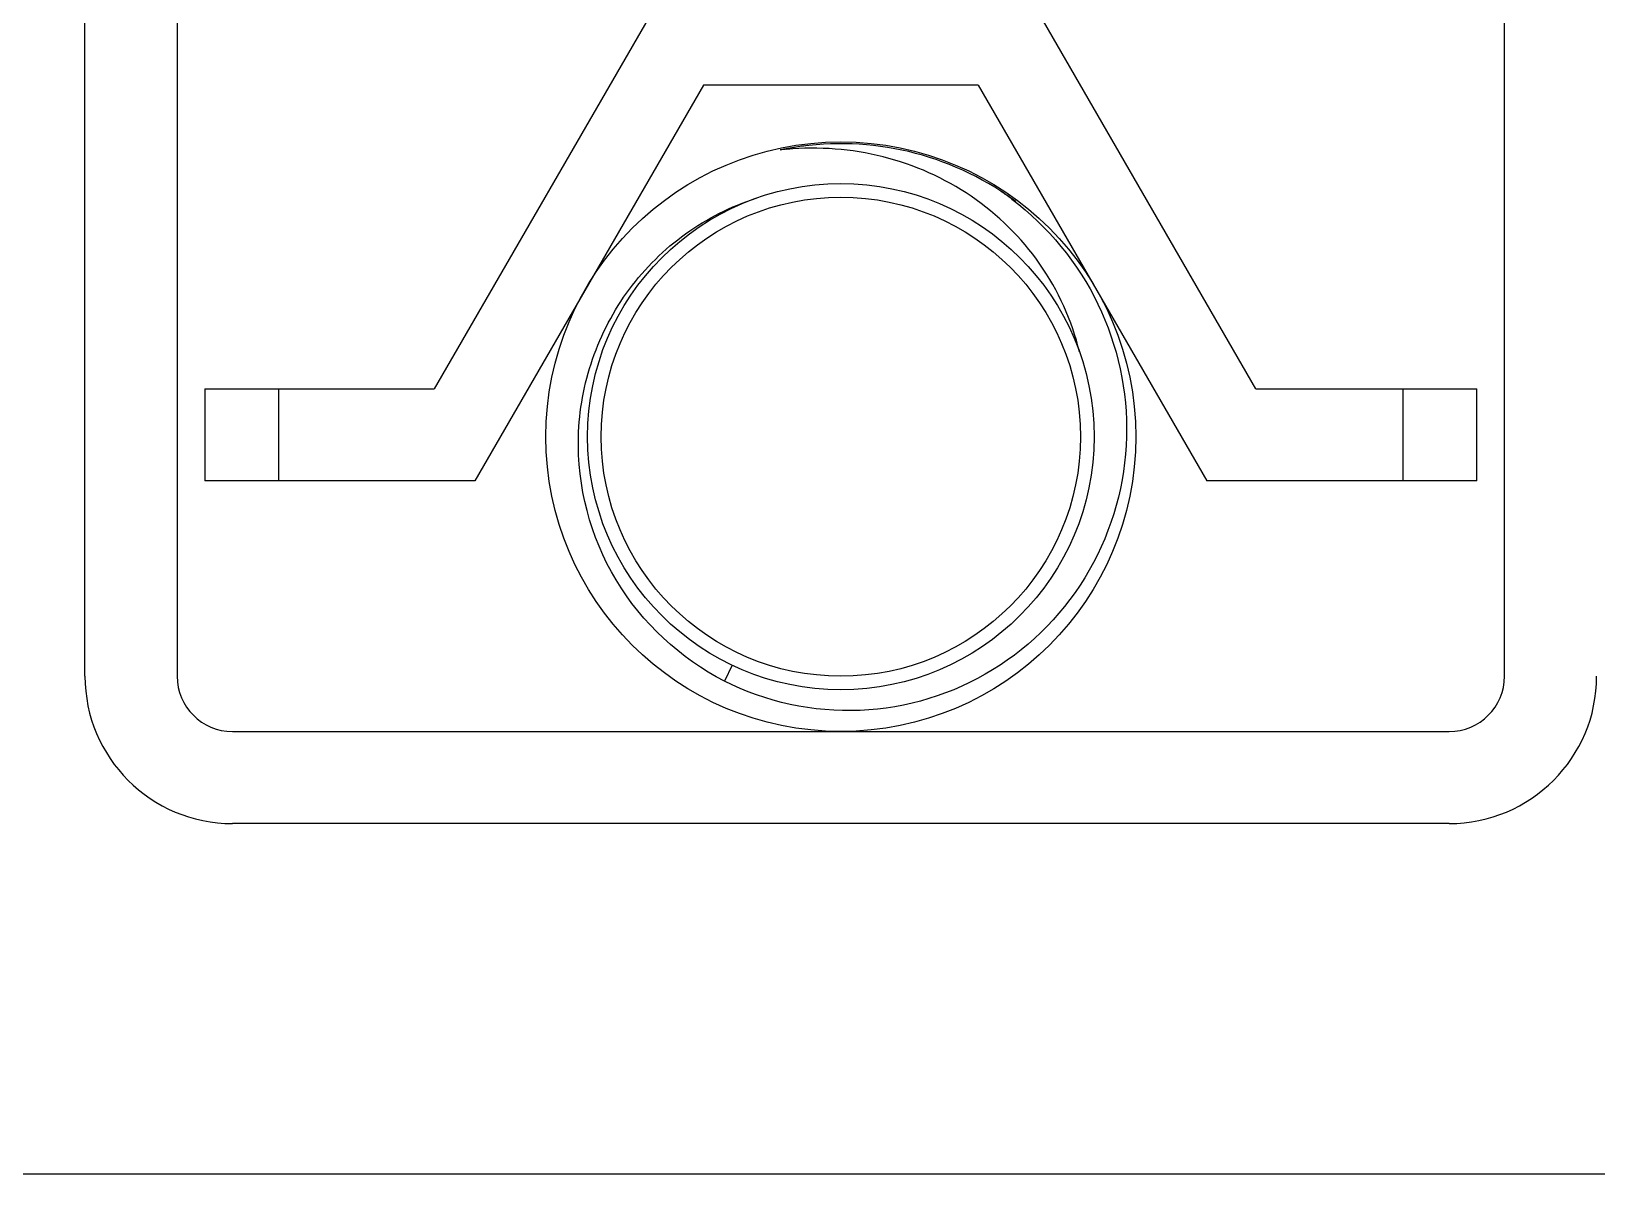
# Model space of a CAD drawing. Extents: x 185245 to 2166646, y -19957 to 815000.
# Drawn here: x 2007676.8 to 2008031.9, y 675854.5 to 676113.7 of the extents above; entities that cross this region are included whole.
import ezdxf

# ---------------------------------------------------------------- set-up
doc = ezdxf.new("R2010")
doc.units = 0
doc.header["$LTSCALE"] = 1000
doc.header["$MEASUREMENT"] = 0

# ---------------------------------------------------------------- blocks, each defined once
blk = doc.blocks.new('gfhhrryyfd')
at = {"linetype": 'Continuous'}
for p, q in [((3694902.99, -1751207.42), (3694902.99, -1750931.43)), ((3694923.9, -1750931.43), (3694923.9, -1751207.42)), ((3695224.99, -1751207.42), (3695224.99, -1750931.43)), ((3695033.91, -1751052.7), (3694982.24, -1751142.19)), ((3695168.58, -1751142.19), (3695116.91, -1751052.7)), ((3695043.3, -1751073.26), (3694991.43, -1751163.1)), ((3695105.59, -1751073.26), (3695043.3, -1751073.26)), ((3695105.59, -1751073.26), (3695157.46, -1751163.1)), ((3695113.06, -1751099.02), (3695113.2, -1751099.12)), ((3695113.2, -1751099.12), (3695113.27, -1751099.18)), ((3695114.06, -1751099.66), (3695114.16, -1751099.73)), ((3694930.18, -1751142.19), (3694930.18, -1751163.1)), ((3694930.18, -1751142.19), (3694982.24, -1751142.19)), ((3694946.9, -1751142.19), (3694946.9, -1751163.1)), ((3695168.58, -1751142.19), (3695218.72, -1751142.19)), ((3695201.99, -1751163.1), (3695201.99, -1751142.19)), ((3695218.72, -1751163.1), (3695218.72, -1751142.19)), ((3694991.43, -1751163.1), (3694930.18, -1751163.1)), ((3695218.72, -1751163.1), (3695157.46, -1751163.1)), ((3695049.77, -1751204.93), (3695048.06, -1751208.52)), ((3694936.45, -1751219.97), (3694997.19, -1751219.97)), ((3694997.19, -1751219.97), (3695212.44, -1751219.97)), ((3695009.26, -1751240.88), (3694936.45, -1751240.88)), ((3695212.44, -1751240.88), (3695009.26, -1751240.88)), ((3694484.82, -1751320.33), (3695664.07, -1751320.33))]:
    blk.add_line(p, q, dxfattribs=at)
for radius in [66.91, 57.44, 54.36]:
    blk.add_circle((3695074.45, -1751153.06), radius, dxfattribs=at)
for centre, radius, start, end in [((3695074.45, -1751153.06), 66.49, 56.9142, 101.9142), ((3695074.46, -1751153.19), 66.62, 96.4409, 99.6221), ((3695074.39, -1751152.79), 66.22, 100.9605, 101.914), ((3695068.19, -1751153.53), 65.96, 95.2242, 96.5024), ((3695074.42, -1751152.97), 66.4, 99.6229, 100.9604), ((3695073.2, -1751151.89), 66.21, 54.7563, 55.46), ((3695074.6, -1751152.83), 66.22, 56.1178, 56.914), ((3695073.12, -1751152.01), 66.36, 52.9894, 54.7559), ((3695074.52, -1751152.94), 66.34, 55.3635, 56.1178), ((3695074.43, -1751153.08), 66.51, 53.431, 55.363), ((3694936.45, -1751207.42), 33.45, 180, 270), ((3694936.45, -1751207.42), 12.55, 180, 270), ((3695212.44, -1751207.42), 33.45, 270, 0), ((3695212.44, -1751207.42), 12.55, 270, 0)]:
    blk.add_arc(centre, radius, start, end, dxfattribs=at)
for points, knots in [([(3695128.57, -1751133.83), (3695126.89, -1751126.74), (3695120.72, -1751113.06), (3695104.75, -1751097.42), (3695084.36, -1751088.3), (3695069.46, -1751087.19), (3695062.18, -1751087.85)], [0, 0, 0, 0, 0.249705, 0.499631, 0.74973, 1, 1, 1, 1]), ([(3695014.93, -1751153.06), (3695015.1, -1751147.09), (3695017.27, -1751135.13), (3695025.74, -1751119.04), (3695038.68, -1751106.26), (3695049.54, -1751100.77), (3695055.22, -1751098.94)], [0, 0, 0, 0, 0.250031, 0.500035, 0.750022, 1, 1, 1, 1]), ([(3695113.27, -1751099.18), (3695121.44, -1751105.39), (3695135.05, -1751121.88), (3695139.53, -1751142.81), (3695139.26, -1751153.06)], [0, 0, 0, 0, 0.500074, 1, 1, 1, 1]), ([(3695048.06, -1751208.52), (3695038.08, -1751203.42), (3695020.59, -1751187.32), (3695014.62, -1751164.26), (3695014.93, -1751153.06)], [0, 0, 0, 0, 0.500109, 1, 1, 1, 1]), ([(3695139.26, -1751153.06), (3695138.99, -1751163.55), (3695133.13, -1751184.76), (3695110.31, -1751208.28), (3695078.98, -1751217.98), (3695057.4, -1751213.28), (3695048.06, -1751208.52)], [0, 0, 0, 0, 0.250101, 0.50014, 0.750107, 1, 1, 1, 1])]:
    blk.add_open_spline(points, degree=3, knots=knots, dxfattribs=at)

msp = doc.modelspace()

# ---------------------------------------------------------------- block references
at = {"lineweight": -3, "xscale": 0.9999959468841553, "yscale": 0.9999959506094456, "zscale": 0.9999959495959999}
msp.add_blockref('gfhhrryyfd', (-1687199, 2427167.71, 0), dxfattribs=at)

doc.saveas('drawing.dxf')
